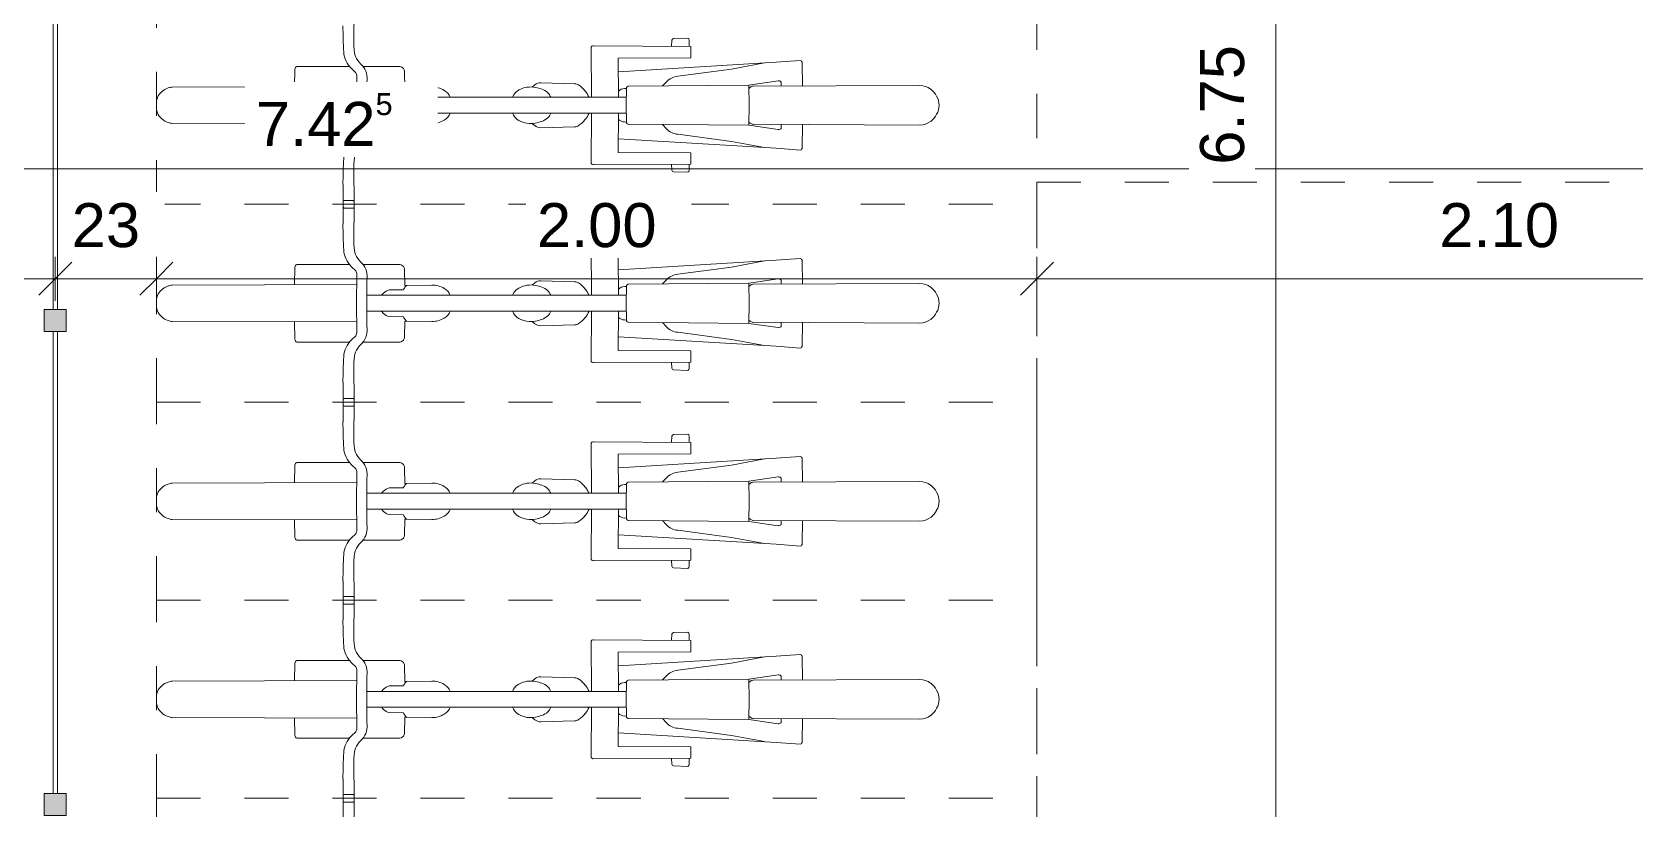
# Model space of a CAD drawing. Header units: metres. Extents: x -35.6 to 33, y -21.5 to 5.9.
# Drawn here: x 13.969 to 17.611, y -15.588 to -13.823 of the extents above; entities that cross this region are included whole.
import ezdxf

# ---------------------------------------------------------------- set-up
doc = ezdxf.new("R2010")
doc.units = ezdxf.units.M
doc.linetypes.add('_Verdeckte Linien_', pattern=[0.15, 0.1, -0.05])
for name, color, linetype, lineweight in [('A-____-____-DIMS', 7, 'Continuous', 5), ('A-____-____-DIMS-50', 7, 'Continuous', 5), ('A-DETL-GENF-HDLN', 7, '_Verdeckte Linien_', 9), ('A-DETL-GENF-OTLN', 7, 'Continuous', 9), ('A-GLAZ-CWMG-MCUT', 7, 'Continuous', 9), ('A-GLAZ-CWMG-OTLN', 7, 'Continuous', 9), ('A-WALL-____-MCUT', 7, 'Continuous', 35), ('C-PRKG-____-HDLN', 7, '_Verdeckte Linien_', 9), ('C-PRKG-____-OTLN', 7, 'Continuous', 9)]:
    doc.layers.add(name, color=color, linetype=linetype, lineweight=lineweight)
doc.styles.add('Arial', font='arial.ttf', dxfattribs={"height": 0.1})
doc.dimstyles.new('SUB_Rohbau_fein', dxfattribs={"dimscale": 0.3048, "dimtxt": 0.102026, "dimasz": 0.246063, "dimexe": 0.164042, "dimexo": 0.0625, "dimgap": 0.123031, "dimtad": 1, "dimdec": 1, "dimlfac": 100, "dimrnd": 0.5, "dimdsep": 46, "dimtxsty": 'Arial', "dimblk1": 'OBLIQUE', "dimblk2": 'OBLIQUE', "dimsah": 1, "dimcen": 0.09, "dimazin": 0, "dimtfac": 1, "dimtdec": 4, "dimtix": 1, "dimtmove": 0, "dimatfit": 3, "dimfxl": 0.164042, "dimfxlon": 1, "dimtvp": 1, "dimtfill": 1, "dimtolj": 1, "dimtzin": 0, "dimarcsym": 2})
doc.dimstyles.new('SUB_Rohbau_fein_1', dxfattribs={"dimscale": 0.3048, "dimtxt": 0.102026, "dimasz": 0.246063, "dimexe": 0.164042, "dimexo": 0.0625, "dimgap": 0.123031, "dimtad": 1, "dimrnd": 0.005, "dimzin": 0, "dimdsep": 46, "dimtxsty": 'Arial', "dimblk1": 'OBLIQUE', "dimblk2": 'OBLIQUE', "dimsah": 1, "dimcen": 0.09, "dimazin": 0, "dimtfac": 1, "dimtdec": 4, "dimtix": 1, "dimtmove": 0, "dimatfit": 3, "dimfxl": 0.164042, "dimfxlon": 1, "dimtvp": 1, "dimtfill": 1, "dimtolj": 1, "dimtzin": 0, "dimarcsym": 2})

# ---------------------------------------------------------------- blocks, each defined once
blk = doc.blocks.new('Fahrradstellplatz - Fahrradstellplatz-23763285--01_UG_OK_FFB_AF_ru')
at = {"layer": 'A-DETL-GENF-HDLN', "color": 253, "true_color": 0x999999}
for p, q in [((3.15, 2), (3.6, 2)), ((3.6, 2), (4.05, 2)), ((3.6, 0), (3.6, 2)), ((3.6, 0), (3.6, 2)), ((4.05, 2), (4.5, 2)), ((4.05, 0), (4.05, 2)), ((4.05, 0), (4.05, 2)), ((4.5, 2), (4.95, 2)), ((4.5, 0), (4.5, 2)), ((4.5, 0), (4.5, 2)), ((4.95, 2), (5.4, 2)), ((4.95, 0), (4.95, 2)), ((4.95, 0), (4.95, 2)), ((3.6, 0), (3.15, 0)), ((4.05, 0), (3.6, 0)), ((4.5, 0), (4.05, 0)), ((4.95, 0), (4.5, 0)), ((5.4, 0), (4.95, 0))]:
    blk.add_line(p, q, dxfattribs=at)
at = {"layer": 'A-DETL-GENF-OTLN', "color": 253, "true_color": 0x999999}
for p, q in [((3.3323, 1.3551), (3.3306, 1.7345)), ((3.4189, 1.3551), (3.4206, 1.7345)), ((3.7823, 1.3551), (3.7806, 1.7345)), ((3.8689, 1.3551), (3.8706, 1.7345)), ((4.2323, 1.3551), (4.2306, 1.7345)), ((4.3189, 1.3551), (4.3206, 1.7345)), ((4.6823, 1.3551), (4.6806, 1.7345)), ((4.7689, 1.3551), (4.7706, 1.7345)), ((3.2737, 1.4626), (3.2778, 1.408)), ((3.3318, 1.4679), (3.2793, 1.4669)), ((3.4194, 1.4679), (3.4719, 1.4669)), ((3.4775, 1.4626), (3.4734, 1.408)), ((3.7237, 1.4626), (3.7278, 1.408)), ((3.7818, 1.4679), (3.7293, 1.4669)), ((3.8694, 1.4679), (3.9219, 1.4669)), ((3.9275, 1.4626), (3.9234, 1.408)), ((4.1737, 1.4626), (4.1778, 1.408)), ((4.2318, 1.4679), (4.1793, 1.4669)), ((4.3194, 1.4679), (4.3719, 1.4669)), ((4.3775, 1.4626), (4.3734, 1.408)), ((4.6237, 1.4626), (4.6278, 1.408)), ((4.6818, 1.4679), (4.6293, 1.4669)), ((4.7694, 1.4679), (4.8219, 1.4669)), ((4.8275, 1.4626), (4.8234, 1.408)), ((3.2778, 1.408), (3.2993, 1.0493)), ((3.33, 1.3458), (3.3202, 1.4123)), ((3.3236, 1.4194), (3.332, 1.4194)), ((3.4276, 1.4194), (3.4192, 1.4194)), ((3.4212, 1.3458), (3.431, 1.4123)), ((3.4734, 1.408), (3.4519, 1.0493)), ((3.7278, 1.408), (3.7493, 1.0493)), ((3.78, 1.3458), (3.7702, 1.4123)), ((3.7736, 1.4194), (3.782, 1.4194)), ((3.8776, 1.4194), (3.8692, 1.4194)), ((3.8712, 1.3458), (3.881, 1.4123)), ((3.9234, 1.408), (3.9019, 1.0493)), ((4.1778, 1.408), (4.1993, 1.0493)), ((4.23, 1.3458), (4.2202, 1.4123)), ((4.2236, 1.4194), (4.232, 1.4194)), ((4.3276, 1.4194), (4.3192, 1.4194)), ((4.3212, 1.3458), (4.331, 1.4123)), ((4.3734, 1.408), (4.3519, 1.0493)), ((4.6278, 1.408), (4.6493, 1.0493)), ((4.68, 1.3458), (4.6702, 1.4123)), ((4.6736, 1.4194), (4.682, 1.4194)), ((4.7776, 1.4194), (4.7692, 1.4194)), ((4.7712, 1.3458), (4.781, 1.4123)), ((4.8234, 1.408), (4.8019, 1.0493)), ((3.2936, 1.3065), (3.2794, 1.3816)), ((3.3373, 1.3459), (3.335, 1.3486)), ((3.4139, 1.3459), (3.4161, 1.3486)), ((3.4576, 1.3065), (3.4718, 1.3816)), ((3.7436, 1.3065), (3.7294, 1.3816)), ((3.7873, 1.3459), (3.785, 1.3486)), ((3.8639, 1.3459), (3.8661, 1.3486)), ((3.9076, 1.3065), (3.9218, 1.3816)), ((4.1936, 1.3065), (4.1794, 1.3816)), ((4.2373, 1.3459), (4.235, 1.3486)), ((4.3139, 1.3459), (4.3161, 1.3486)), ((4.3576, 1.3065), (4.3718, 1.3816)), ((4.6436, 1.3065), (4.6294, 1.3816)), ((4.6873, 1.3459), (4.685, 1.3486)), ((4.7639, 1.3459), (4.7661, 1.3486)), ((4.8076, 1.3065), (4.8218, 1.3816)), ((3.33, 1.3458), (3.3756, 1.3465)), ((3.3323, 1.0716), (3.33, 1.3458)), ((3.3756, 1.3465), (3.4212, 1.3458)), ((3.4212, 1.3458), (3.4189, 1.0716)), ((3.78, 1.3458), (3.8256, 1.3465)), ((3.7823, 1.0716), (3.78, 1.3458)), ((3.8256, 1.3465), (3.8712, 1.3458)), ((3.8712, 1.3458), (3.8689, 1.0716)), ((4.23, 1.3458), (4.2756, 1.3465)), ((4.2323, 1.0716), (4.23, 1.3458)), ((4.2756, 1.3465), (4.3212, 1.3458)), ((4.3212, 1.3458), (4.3189, 1.0716)), ((4.68, 1.3458), (4.7256, 1.3465)), ((4.6823, 1.0716), (4.68, 1.3458)), ((4.7256, 1.3465), (4.7712, 1.3458)), ((4.7712, 1.3458), (4.7689, 1.0716)), ((3.3097, 1.1845), (3.2936, 1.3065)), ((3.4414, 1.1845), (3.4576, 1.3065)), ((3.7597, 1.1845), (3.7436, 1.3065)), ((3.8914, 1.1845), (3.9076, 1.3065)), ((4.2097, 1.1845), (4.1936, 1.3065)), ((4.3414, 1.1845), (4.3576, 1.3065)), ((4.6597, 1.1845), (4.6436, 1.3065)), ((4.7914, 1.1845), (4.8076, 1.3065)), ((3.2232, 1.2074), (3.2241, 1.1747)), ((3.2416, 1.2102), (3.2273, 1.21)), ((3.2408, 0.9937), (3.2417, 1.2142)), ((3.2417, 1.2142), (3.2675, 1.2142)), ((3.2675, 1.2142), (3.2683, 1.049)), ((3.4837, 1.2142), (3.4829, 1.049)), ((3.5095, 1.2142), (3.4837, 1.2142)), ((3.5104, 0.9937), (3.5095, 1.2142)), ((3.5095, 1.2102), (3.5239, 1.21)), ((3.528, 1.2074), (3.5271, 1.1747)), ((3.6732, 1.2074), (3.6741, 1.1747)), ((3.6916, 1.2102), (3.6773, 1.21)), ((3.6908, 0.9937), (3.6917, 1.2142)), ((3.6917, 1.2142), (3.7175, 1.2142)), ((3.7175, 1.2142), (3.7183, 1.049)), ((3.9337, 1.2142), (3.9329, 1.049)), ((3.9595, 1.2142), (3.9337, 1.2142)), ((3.9604, 0.9937), (3.9595, 1.2142)), ((3.9595, 1.2102), (3.9739, 1.21)), ((3.978, 1.2074), (3.9771, 1.1747)), ((4.1232, 1.2074), (4.1241, 1.1747)), ((4.1416, 1.2102), (4.1273, 1.21)), ((4.1408, 0.9937), (4.1417, 1.2142)), ((4.1417, 1.2142), (4.1675, 1.2142)), ((4.1675, 1.2142), (4.1683, 1.049)), ((4.3837, 1.2142), (4.3829, 1.049)), ((4.4095, 1.2142), (4.3837, 1.2142)), ((4.4104, 0.9937), (4.4095, 1.2142)), ((4.4095, 1.2102), (4.4239, 1.21)), ((4.428, 1.2074), (4.4271, 1.1747)), ((4.5732, 1.2074), (4.5741, 1.1747)), ((4.5916, 1.2102), (4.5773, 1.21)), ((4.5908, 0.9937), (4.5917, 1.2142)), ((4.5917, 1.2142), (4.6175, 1.2142)), ((4.6175, 1.2142), (4.6183, 1.049)), ((4.8337, 1.2142), (4.8329, 1.049)), ((4.8595, 1.2142), (4.8337, 1.2142)), ((4.8604, 0.9937), (4.8595, 1.2142)), ((4.8595, 1.2102), (4.8739, 1.21)), ((4.878, 1.2074), (4.8771, 1.1747)), ((3.2279, 1.1705), (3.2415, 1.1702)), ((3.5233, 1.1705), (3.5097, 1.1702)), ((3.6779, 1.1705), (3.6915, 1.1702)), ((3.9733, 1.1705), (3.9597, 1.1702)), ((4.1279, 1.1705), (4.1415, 1.1702)), ((4.4233, 1.1705), (4.4097, 1.1702)), ((4.5779, 1.1705), (4.5915, 1.1702)), ((4.8733, 1.1705), (4.8597, 1.1702)), ((3.3317, 1.1498), (3.3228, 1.1579)), ((3.4195, 1.1498), (3.4284, 1.1579)), ((3.7817, 1.1498), (3.7728, 1.1579)), ((3.8695, 1.1498), (3.8784, 1.1579)), ((4.2317, 1.1498), (4.2228, 1.1579)), ((4.3195, 1.1498), (4.3284, 1.1579)), ((4.6817, 1.1498), (4.6728, 1.1579)), ((4.7695, 1.1498), (4.7784, 1.1579)), ((3.3354, 1.0681), (3.3371, 1.0675)), ((3.3371, 1.0675), (3.3756, 1.0674)), ((3.3374, 1.0675), (3.3377, 1.0634)), ((3.3575, 1.0675), (3.3575, 0.478)), ((3.3756, 1.0674), (3.4141, 1.0675)), ((3.3937, 1.0675), (3.3937, 0.478)), ((3.4137, 1.0675), (3.4135, 1.0634)), ((3.4141, 1.0675), (3.4158, 1.0681)), ((3.7854, 1.0681), (3.7871, 1.0675)), ((3.7871, 1.0675), (3.8256, 1.0674)), ((3.7874, 1.0675), (3.7877, 1.0634)), ((3.8075, 1.0675), (3.8075, 0.478)), ((3.8256, 1.0674), (3.8641, 1.0675)), ((3.8437, 1.0675), (3.8437, 0.478)), ((3.8637, 1.0675), (3.8635, 1.0634)), ((3.8641, 1.0675), (3.8658, 1.0681)), ((4.2354, 1.0681), (4.2371, 1.0675)), ((4.2371, 1.0675), (4.2756, 1.0674)), ((4.2374, 1.0675), (4.2377, 1.0634)), ((4.2575, 1.0675), (4.2575, 0.478)), ((4.2756, 1.0674), (4.3141, 1.0675)), ((4.2937, 1.0675), (4.2937, 0.478)), ((4.3137, 1.0675), (4.3135, 1.0634)), ((4.3141, 1.0675), (4.3158, 1.0681)), ((4.6854, 1.0681), (4.6871, 1.0675)), ((4.6871, 1.0675), (4.7256, 1.0674)), ((4.6874, 1.0675), (4.6877, 1.0634)), ((4.7075, 1.0675), (4.7075, 0.478)), ((4.7256, 1.0674), (4.7641, 1.0675)), ((4.7437, 1.0675), (4.7437, 0.478)), ((4.7637, 1.0675), (4.7635, 1.0634)), ((4.7641, 1.0675), (4.7658, 1.0681)), ((3.2683, 1.049), (3.3575, 1.0497)), ((3.4829, 1.049), (3.3937, 1.0497)), ((3.7183, 1.049), (3.8075, 1.0497)), ((3.9329, 1.049), (3.8437, 1.0497)), ((4.1683, 1.049), (4.2575, 1.0497)), ((4.3829, 1.049), (4.2937, 1.0497)), ((4.6183, 1.049), (4.7075, 1.0497)), ((4.8329, 1.049), (4.7437, 1.0497)), ((3.3575, 0.9883), (3.2457, 0.9872)), ((3.3937, 0.9883), (3.5055, 0.9872)), ((3.8075, 0.9883), (3.6957, 0.9872)), ((3.8437, 0.9883), (3.9555, 0.9872)), ((4.2575, 0.9883), (4.1457, 0.9872)), ((4.2937, 0.9883), (4.4055, 0.9872)), ((4.7075, 0.9883), (4.5957, 0.9872)), ((4.7437, 0.9883), (4.8555, 0.9872)), ((3.3245, 0.8735), (3.3267, 0.95)), ((3.4267, 0.8735), (3.4245, 0.95)), ((3.7745, 0.8735), (3.7767, 0.95)), ((3.8767, 0.8735), (3.8745, 0.95)), ((4.2245, 0.8735), (4.2267, 0.95)), ((4.3267, 0.8735), (4.3245, 0.95)), ((4.6745, 0.8735), (4.6767, 0.95)), ((4.7767, 0.8735), (4.7745, 0.95)), ((3.3341, 0.8532), (3.3292, 0.8592)), ((3.4171, 0.8532), (3.422, 0.8592)), ((3.7841, 0.8532), (3.7792, 0.8592)), ((3.8671, 0.8532), (3.872, 0.8592)), ((4.2341, 0.8532), (4.2292, 0.8592)), ((4.3171, 0.8532), (4.322, 0.8592)), ((4.6841, 0.8532), (4.6792, 0.8592)), ((4.7671, 0.8532), (4.772, 0.8592)), ((3.3575, 0.809), (3.3529, 0.8114)), ((3.3937, 0.809), (3.3983, 0.8114)), ((3.8075, 0.809), (3.8029, 0.8114)), ((3.8437, 0.809), (3.8483, 0.8114)), ((4.2575, 0.809), (4.2529, 0.8114)), ((4.2937, 0.809), (4.2983, 0.8114)), ((4.7075, 0.809), (4.7029, 0.8114)), ((4.7437, 0.809), (4.7483, 0.8114)), ((3.335, 0.564), (3.3342, 0.6253)), ((3.4162, 0.564), (3.417, 0.6253)), ((3.785, 0.564), (3.7842, 0.6253)), ((3.8662, 0.564), (3.867, 0.6253)), ((4.235, 0.564), (4.2342, 0.6253)), ((4.3162, 0.564), (4.317, 0.6253)), ((4.685, 0.564), (4.6842, 0.6253)), ((4.7662, 0.564), (4.767, 0.6253)), ((3.2874, 0.469), (3.2874, 0.5492)), ((3.2992, 0.5633), (3.335, 0.564)), ((3.3349, 0.5677), (3.3376, 0.5655)), ((3.3453, 0.5287), (3.3447, 0.5614)), ((3.4059, 0.5287), (3.4065, 0.5614)), ((3.4163, 0.5677), (3.4136, 0.5655)), ((3.452, 0.5633), (3.4162, 0.564)), ((3.4638, 0.469), (3.4638, 0.5492)), ((3.7374, 0.469), (3.7374, 0.5492)), ((3.7492, 0.5633), (3.785, 0.564)), ((3.7849, 0.5677), (3.7876, 0.5655)), ((3.7953, 0.5287), (3.7947, 0.5614)), ((3.8559, 0.5287), (3.8565, 0.5614)), ((3.8663, 0.5677), (3.8636, 0.5655)), ((3.902, 0.5633), (3.8662, 0.564)), ((3.9138, 0.469), (3.9138, 0.5492)), ((4.1874, 0.469), (4.1874, 0.5492)), ((4.1992, 0.5633), (4.235, 0.564)), ((4.2349, 0.5677), (4.2376, 0.5655)), ((4.2453, 0.5287), (4.2447, 0.5614)), ((4.3059, 0.5287), (4.3065, 0.5614)), ((4.3163, 0.5677), (4.3136, 0.5655)), ((4.352, 0.5633), (4.3162, 0.564)), ((4.3638, 0.469), (4.3638, 0.5492)), ((4.6374, 0.469), (4.6374, 0.5492)), ((4.6492, 0.5633), (4.685, 0.564)), ((4.6849, 0.5677), (4.6876, 0.5655)), ((4.6953, 0.5287), (4.6947, 0.5614)), ((4.7559, 0.5287), (4.7565, 0.5614)), ((4.7663, 0.5677), (4.7636, 0.5655)), ((4.802, 0.5633), (4.7662, 0.564)), ((4.8138, 0.469), (4.8138, 0.5492)), ((3.3575, 0.5111), (3.3526, 0.516)), ((3.3937, 0.5111), (3.3986, 0.516)), ((3.8075, 0.5111), (3.8026, 0.516)), ((3.8437, 0.5111), (3.8486, 0.516)), ((4.2575, 0.5111), (4.2526, 0.516)), ((4.2937, 0.5111), (4.2986, 0.516)), ((4.7075, 0.5111), (4.7026, 0.516)), ((4.7437, 0.5111), (4.7486, 0.516)), ((3.3756, 0.4779), (3.3232, 0.4781)), ((3.428, 0.4781), (3.3756, 0.4779)), ((3.8256, 0.4779), (3.7732, 0.4781)), ((3.878, 0.4781), (3.8256, 0.4779)), ((4.2756, 0.4779), (4.2232, 0.4781)), ((4.328, 0.4781), (4.2756, 0.4779)), ((4.7256, 0.4779), (4.6732, 0.4781)), ((4.778, 0.4781), (4.7256, 0.4779)), ((3.1445, 0.4488), (3.2404, 0.4486)), ((3.2404, 0.4486), (3.2501, 0.4491)), ((3.2872, 0.3193), (3.2872, 0.4382)), ((3.3016, 0.4527), (3.2924, 0.443)), ((3.3104, 0.4549), (3.3756, 0.4547)), ((3.3343, 0.0357), (3.3331, 0.4548)), ((3.3756, 0.4547), (3.4408, 0.4549)), ((3.4169, 0.0357), (3.4181, 0.4548)), ((3.4496, 0.4527), (3.4588, 0.443)), ((3.464, 0.3193), (3.464, 0.4382)), ((3.5108, 0.4486), (3.5011, 0.4491)), ((3.6067, 0.4488), (3.5108, 0.4486)), ((3.5917, 0.4263), (3.5917, 0.4463)), ((3.5945, 0.4488), (3.6904, 0.4486)), ((3.6095, 0.4263), (3.6095, 0.4463)), ((3.6904, 0.4486), (3.7001, 0.4491)), ((3.7372, 0.3193), (3.7372, 0.4382)), ((3.7516, 0.4527), (3.7424, 0.443)), ((3.7604, 0.4549), (3.8256, 0.4547)), ((3.7843, 0.0357), (3.7831, 0.4548)), ((3.8256, 0.4547), (3.8908, 0.4549)), ((3.8669, 0.0357), (3.8681, 0.4548)), ((3.8996, 0.4527), (3.9088, 0.443)), ((3.914, 0.3193), (3.914, 0.4382)), ((3.9608, 0.4486), (3.9511, 0.4491)), ((4.0567, 0.4488), (3.9608, 0.4486)), ((4.0417, 0.4263), (4.0417, 0.4463)), ((4.0445, 0.4488), (4.1404, 0.4486)), ((4.0595, 0.4263), (4.0595, 0.4463)), ((4.1404, 0.4486), (4.1501, 0.4491)), ((4.1872, 0.3193), (4.1872, 0.4382)), ((4.2016, 0.4527), (4.1924, 0.443)), ((4.2104, 0.4549), (4.2756, 0.4547)), ((4.2343, 0.0357), (4.2331, 0.4548)), ((4.2756, 0.4547), (4.3408, 0.4549)), ((4.3169, 0.0357), (4.3181, 0.4548)), ((4.3496, 0.4527), (4.3588, 0.443)), ((4.364, 0.3193), (4.364, 0.4382)), ((4.4108, 0.4486), (4.4011, 0.4491)), ((4.5067, 0.4488), (4.4108, 0.4486)), ((4.4917, 0.4263), (4.4917, 0.4463)), ((4.4945, 0.4488), (4.5904, 0.4486)), ((4.5095, 0.4263), (4.5095, 0.4463)), ((4.5904, 0.4486), (4.6001, 0.4491)), ((4.6372, 0.3193), (4.6372, 0.4382)), ((4.6516, 0.4527), (4.6424, 0.443)), ((4.6604, 0.4549), (4.7256, 0.4547)), ((4.6843, 0.0357), (4.6831, 0.4548)), ((4.7256, 0.4547), (4.7908, 0.4549)), ((4.7669, 0.0357), (4.7681, 0.4548)), ((4.7996, 0.4527), (4.8088, 0.443)), ((4.814, 0.3193), (4.814, 0.4382)), ((4.8608, 0.4486), (4.8511, 0.4491)), ((4.9567, 0.4488), (4.8608, 0.4486)), ((4.9417, 0.4263), (4.9417, 0.4463)), ((4.9445, 0.4488), (5.0404, 0.4486)), ((4.9595, 0.4263), (4.9595, 0.4463)), ((3.556, 0.4238), (3.6064, 0.4242)), ((3.6452, 0.4238), (3.5948, 0.4242)), ((4.006, 0.4238), (4.0564, 0.4242)), ((4.0952, 0.4238), (4.0448, 0.4242)), ((4.456, 0.4238), (4.5064, 0.4242)), ((4.5452, 0.4238), (4.4948, 0.4242)), ((4.906, 0.4238), (4.9564, 0.4242)), ((4.9952, 0.4238), (4.9448, 0.4242)), ((3.3335, 0.3133), (3.2936, 0.3144)), ((3.4177, 0.3133), (3.4576, 0.3144)), ((3.7835, 0.3133), (3.7436, 0.3144)), ((3.8677, 0.3133), (3.9076, 0.3144)), ((4.2335, 0.3133), (4.1936, 0.3144)), ((4.3177, 0.3133), (4.3576, 0.3144)), ((4.6835, 0.3133), (4.6436, 0.3144)), ((4.7677, 0.3133), (4.8076, 0.3144)), ((3.3681, 0), (3.3756, 0)), ((3.3756, 0), (3.3831, 0)), ((3.8181, 0), (3.8256, 0)), ((3.8256, 0), (3.8331, 0)), ((4.2681, 0), (4.2756, 0)), ((4.2756, 0), (4.2831, 0)), ((4.7181, 0), (4.7256, 0)), ((4.7256, 0), (4.7331, 0))]:
    blk.add_line(p, q, dxfattribs=at)
for centre, radius, start, end in [((3.3694, 1.7346), 0.0388, 141.5969, 180.2571), ((3.3808, 1.7256), 0.0534, 118.8234, 141.5969), ((3.3757, 1.7348), 0.0429, 90.2027, 118.8234), ((3.3754, 1.7348), 0.0429, 61.1766, 89.7973), ((3.3704, 1.7256), 0.0534, 38.4031, 61.1766), ((3.3818, 1.7346), 0.0388, 359.7429, 38.4031), ((3.8194, 1.7346), 0.0388, 141.5969, 180.2571), ((3.8308, 1.7256), 0.0534, 118.8234, 141.5969), ((3.8257, 1.7348), 0.0429, 90.2027, 118.8234), ((3.8254, 1.7348), 0.0429, 61.1766, 89.7973), ((3.8204, 1.7256), 0.0534, 38.4031, 61.1766), ((3.8318, 1.7346), 0.0388, 359.7429, 38.4031), ((4.2694, 1.7346), 0.0388, 141.5969, 180.2571), ((4.2808, 1.7256), 0.0534, 118.8234, 141.5969), ((4.2757, 1.7348), 0.0429, 90.2027, 118.8234), ((4.2754, 1.7348), 0.0429, 61.1766, 89.7973), ((4.2704, 1.7256), 0.0534, 38.4031, 61.1766), ((4.2818, 1.7346), 0.0388, 359.7429, 38.4031), ((4.7194, 1.7346), 0.0388, 141.5969, 180.2571), ((4.7308, 1.7256), 0.0534, 118.8234, 141.5969), ((4.7257, 1.7348), 0.0429, 90.2027, 118.8234), ((4.7254, 1.7348), 0.0429, 61.1766, 89.7973), ((4.7204, 1.7256), 0.0534, 38.4031, 61.1766), ((4.7318, 1.7346), 0.0388, 359.7429, 38.4031), ((3.2795, 1.4608), 0.00606, 91.0937, 163.2001), ((3.4717, 1.4608), 0.00606, 16.7999, 88.9063), ((3.7295, 1.4608), 0.00606, 91.0937, 163.2001), ((3.9217, 1.4608), 0.00606, 16.7999, 88.9063), ((4.1795, 1.4608), 0.00606, 91.0937, 163.2001), ((4.3717, 1.4608), 0.00606, 16.7999, 88.9063), ((4.6295, 1.4608), 0.00606, 91.0937, 163.2001), ((4.8217, 1.4608), 0.00606, 16.7999, 88.9063), ((3.3282, 1.4134), 0.00806, 139.5195, 188.3681), ((3.3236, 1.4174), 0.00199, 89.2163, 139.5195), ((3.4276, 1.4174), 0.00199, 40.4805, 90.7837), ((3.423, 1.4134), 0.00806, 351.6319, 40.4805), ((3.7782, 1.4134), 0.00806, 139.5195, 188.3681), ((3.7736, 1.4174), 0.00199, 89.2163, 139.5195), ((3.8776, 1.4174), 0.00199, 40.4805, 90.7837), ((3.873, 1.4134), 0.00806, 351.6319, 40.4805), ((4.2282, 1.4134), 0.00806, 139.5195, 188.3681), ((4.2236, 1.4174), 0.00199, 89.2163, 139.5195), ((4.3276, 1.4174), 0.00199, 40.4805, 90.7837), ((4.323, 1.4134), 0.00806, 351.6319, 40.4805), ((4.6782, 1.4134), 0.00806, 139.5195, 188.3681), ((4.6736, 1.4174), 0.00199, 89.2163, 139.5195), ((4.7776, 1.4174), 0.00199, 40.4805, 90.7837), ((4.773, 1.4134), 0.00806, 351.6319, 40.4805), ((3.3439, 1.3562), 0.0117, 185.1134, 220.3907), ((3.4073, 1.3562), 0.0117, 319.6093, 354.8866), ((3.7939, 1.3562), 0.0117, 185.1134, 220.3907), ((3.8573, 1.3562), 0.0117, 319.6093, 354.8866), ((4.2439, 1.3562), 0.0117, 185.1134, 220.3907), ((4.3073, 1.3562), 0.0117, 319.6093, 354.8866), ((4.6939, 1.3562), 0.0117, 185.1134, 220.3907), ((4.7573, 1.3562), 0.0117, 319.6093, 354.8866), ((3.2274, 1.2054), 0.00464, 90.4692, 154.4859), ((3.5238, 1.2054), 0.00464, 25.5141, 89.5308), ((3.6774, 1.2054), 0.00464, 90.4692, 154.4859), ((3.9738, 1.2054), 0.00464, 25.5141, 89.5308), ((4.1274, 1.2054), 0.00464, 90.4692, 154.4859), ((4.4238, 1.2054), 0.00464, 25.5141, 89.5308), ((4.5774, 1.2054), 0.00464, 90.4692, 154.4859), ((4.8738, 1.2054), 0.00464, 25.5141, 89.5308), ((3.2285, 1.1749), 0.00438, 181.6744, 261.5061), ((3.3508, 1.1882), 0.0413, 185.2207, 227.2443), ((3.4004, 1.1882), 0.0413, 312.7557, 354.7793), ((3.5227, 1.1749), 0.00438, 278.4939, 358.3256), ((3.6785, 1.1749), 0.00438, 181.6744, 261.5061), ((3.8008, 1.1882), 0.0413, 185.2207, 227.2443), ((3.8504, 1.1882), 0.0413, 312.7557, 354.7793), ((3.9727, 1.1749), 0.00438, 278.4939, 358.3256), ((4.1285, 1.1749), 0.00438, 181.6744, 261.5061), ((4.2508, 1.1882), 0.0413, 185.2207, 227.2443), ((4.3004, 1.1882), 0.0413, 312.7557, 354.7793), ((4.4227, 1.1749), 0.00438, 278.4939, 358.3256), ((4.5785, 1.1749), 0.00438, 181.6744, 261.5061), ((4.7008, 1.1882), 0.0413, 185.2207, 227.2443), ((4.7504, 1.1882), 0.0413, 312.7557, 354.7793), ((4.8727, 1.1749), 0.00438, 278.4939, 358.3256), ((3.337, 1.0727), 0.00483, 193.2596, 250.1257), ((3.3604, 1.0646), 0.0228, 183.0499, 221.2324), ((3.3908, 1.0646), 0.0228, 318.7676, 356.9501), ((3.4142, 1.0727), 0.00483, 289.8743, 346.7404), ((3.787, 1.0727), 0.00483, 193.2596, 250.1257), ((3.8104, 1.0646), 0.0228, 183.0499, 221.2324), ((3.8408, 1.0646), 0.0228, 318.7676, 356.9501), ((3.8642, 1.0727), 0.00483, 289.8743, 346.7404), ((4.237, 1.0727), 0.00483, 193.2596, 250.1257), ((4.2604, 1.0646), 0.0228, 183.0499, 221.2324), ((4.2908, 1.0646), 0.0228, 318.7676, 356.9501), ((4.3142, 1.0727), 0.00483, 289.8743, 346.7404), ((4.687, 1.0727), 0.00483, 193.2596, 250.1257), ((4.7104, 1.0646), 0.0228, 183.0499, 221.2324), ((4.7408, 1.0646), 0.0228, 318.7676, 356.9501), ((4.7642, 1.0727), 0.00483, 289.8743, 346.7404), ((3.2456, 0.9923), 0.00508, 164.2179, 270.5532), ((3.5055, 0.9923), 0.00508, 269.4468, 15.7821), ((3.6956, 0.9923), 0.00508, 164.2179, 270.5532), ((3.9555, 0.9923), 0.00508, 269.4468, 15.7821), ((4.1456, 0.9923), 0.00508, 164.2179, 270.5532), ((4.4055, 0.9923), 0.00508, 269.4468, 15.7821), ((4.5956, 0.9923), 0.00508, 164.2179, 270.5532), ((4.8555, 0.9923), 0.00508, 269.4468, 15.7821), ((3.3443, 0.9495), 0.0176, 147.5068, 178.3381), ((3.3778, 0.9281), 0.0574, 126.5019, 147.5068), ((3.4038, 0.893), 0.1011, 117.2613, 126.5019), ((3.3474, 0.893), 0.1011, 53.4981, 62.7387), ((3.3734, 0.9281), 0.0574, 32.4932, 53.4981), ((3.4069, 0.9495), 0.0176, 1.6619, 32.4932), ((3.7943, 0.9495), 0.0176, 147.5068, 178.3381), ((3.8278, 0.9281), 0.0574, 126.5019, 147.5068), ((3.8538, 0.893), 0.1011, 117.2613, 126.5019), ((3.7974, 0.893), 0.1011, 53.4981, 62.7387), ((3.8234, 0.9281), 0.0574, 32.4932, 53.4981), ((3.8569, 0.9495), 0.0176, 1.6619, 32.4932), ((4.2443, 0.9495), 0.0176, 147.5068, 178.3381), ((4.2778, 0.9281), 0.0574, 126.5019, 147.5068), ((4.3038, 0.893), 0.1011, 117.2613, 126.5019), ((4.2474, 0.893), 0.1011, 53.4981, 62.7387), ((4.2734, 0.9281), 0.0574, 32.4932, 53.4981), ((4.3069, 0.9495), 0.0176, 1.6619, 32.4932), ((4.6943, 0.9495), 0.0176, 147.5068, 178.3381), ((4.7278, 0.9281), 0.0574, 126.5019, 147.5068), ((4.7538, 0.893), 0.1011, 117.2613, 126.5019), ((4.6974, 0.893), 0.1011, 53.4981, 62.7387), ((4.7234, 0.9281), 0.0574, 32.4932, 53.4981), ((4.7569, 0.9495), 0.0176, 1.6619, 32.4932), ((3.446, 0.8388), 0.1131, 161.1879, 168.5086), ((3.3736, 0.8634), 0.0367, 136.3239, 161.1879), ((3.3711, 0.8658), 0.0333, 114.1511, 136.3239), ((3.3801, 0.8658), 0.0333, 43.6761, 65.8489), ((3.3776, 0.8634), 0.0367, 18.8121, 43.6761), ((3.3052, 0.8388), 0.1131, 11.4914, 18.8121), ((3.896, 0.8388), 0.1131, 161.1879, 168.5086), ((3.8236, 0.8634), 0.0367, 136.3239, 161.1879), ((3.8211, 0.8658), 0.0333, 114.1511, 136.3239), ((3.8301, 0.8658), 0.0333, 43.6761, 65.8489), ((3.8276, 0.8634), 0.0367, 18.8121, 43.6761), ((3.7552, 0.8388), 0.1131, 11.4914, 18.8121), ((4.346, 0.8388), 0.1131, 161.1879, 168.5086), ((4.2736, 0.8634), 0.0367, 136.3239, 161.1879), ((4.2711, 0.8658), 0.0333, 114.1511, 136.3239), ((4.2801, 0.8658), 0.0333, 43.6761, 65.8489), ((4.2776, 0.8634), 0.0367, 18.8121, 43.6761), ((4.2052, 0.8388), 0.1131, 11.4914, 18.8121), ((4.796, 0.8388), 0.1131, 161.1879, 168.5086), ((4.7236, 0.8634), 0.0367, 136.3239, 161.1879), ((4.7211, 0.8658), 0.0333, 114.1511, 136.3239), ((4.7301, 0.8658), 0.0333, 43.6761, 65.8489), ((4.7276, 0.8634), 0.0367, 18.8121, 43.6761), ((4.6552, 0.8388), 0.1131, 11.4914, 18.8121), ((3.3462, 0.8728), 0.0217, 178.2161, 218.6857), ((3.3901, 0.8501), 0.0561, 168.5086, 208.7294), ((3.3611, 0.8501), 0.0561, 331.2706, 11.4914), ((3.405, 0.8728), 0.0217, 321.3143, 1.7839), ((3.7962, 0.8728), 0.0217, 178.2161, 218.6857), ((3.8401, 0.8501), 0.0561, 168.5086, 208.7294), ((3.8111, 0.8501), 0.0561, 331.2706, 11.4914), ((3.855, 0.8728), 0.0217, 321.3143, 1.7839), ((4.2462, 0.8728), 0.0217, 178.2161, 218.6857), ((4.2901, 0.8501), 0.0561, 168.5086, 208.7294), ((4.2611, 0.8501), 0.0561, 331.2706, 11.4914), ((4.305, 0.8728), 0.0217, 321.3143, 1.7839), ((4.6962, 0.8728), 0.0217, 178.2161, 218.6857), ((4.7401, 0.8501), 0.0561, 168.5086, 208.7294), ((4.7111, 0.8501), 0.0561, 331.2706, 11.4914), ((4.755, 0.8728), 0.0217, 321.3143, 1.7839), ((3.3664, 0.8372), 0.0291, 208.7294, 242.3562), ((3.3847, 0.8372), 0.0291, 297.6438, 331.2706), ((3.8164, 0.8372), 0.0291, 208.7294, 242.3562), ((3.8347, 0.8372), 0.0291, 297.6438, 331.2706), ((4.2664, 0.8372), 0.0291, 208.7294, 242.3562), ((4.2847, 0.8372), 0.0291, 297.6438, 331.2706), ((4.7164, 0.8372), 0.0291, 208.7294, 242.3562), ((4.7347, 0.8372), 0.0291, 297.6438, 331.2706), ((3.3702, 0.6369), 0.033, 113.0393, 149.4774), ((3.381, 0.6369), 0.033, 30.5226, 66.9607), ((3.8202, 0.6369), 0.033, 113.0393, 149.4774), ((3.831, 0.6369), 0.033, 30.5226, 66.9607), ((4.2702, 0.6369), 0.033, 113.0393, 149.4774), ((4.281, 0.6369), 0.033, 30.5226, 66.9607), ((4.7202, 0.6369), 0.033, 113.0393, 149.4774), ((4.731, 0.6369), 0.033, 30.5226, 66.9607), ((3.3888, 0.626), 0.0546, 149.4774, 180.6909), ((3.3624, 0.626), 0.0546, 359.3091, 30.5226), ((3.8388, 0.626), 0.0546, 149.4774, 180.6909), ((3.8124, 0.626), 0.0546, 359.3091, 30.5226), ((4.2888, 0.626), 0.0546, 149.4774, 180.6909), ((4.2624, 0.626), 0.0546, 359.3091, 30.5226), ((4.7388, 0.626), 0.0546, 149.4774, 180.6909), ((4.7124, 0.626), 0.0546, 359.3091, 30.5226), ((3.2997, 0.551), 0.0125, 128.2192, 188.3038), ((3.2991, 0.5518), 0.0115, 89.7991, 128.2192), ((3.352, 0.5825), 0.0223, 229.8575, 251.052), ((3.3992, 0.5825), 0.0223, 288.948, 310.1425), ((3.4521, 0.5518), 0.0115, 51.7808, 90.2009), ((3.4515, 0.551), 0.0125, 351.6962, 51.7808), ((3.7497, 0.551), 0.0125, 128.2192, 188.3038), ((3.7491, 0.5518), 0.0115, 89.7991, 128.2192), ((3.802, 0.5825), 0.0223, 229.8575, 251.052), ((3.8492, 0.5825), 0.0223, 288.948, 310.1425), ((3.9021, 0.5518), 0.0115, 51.7808, 90.2009), ((3.9015, 0.551), 0.0125, 351.6962, 51.7808), ((4.1997, 0.551), 0.0125, 128.2192, 188.3038), ((4.1991, 0.5518), 0.0115, 89.7991, 128.2192), ((4.252, 0.5825), 0.0223, 229.8575, 251.052), ((4.2992, 0.5825), 0.0223, 288.948, 310.1425), ((4.3521, 0.5518), 0.0115, 51.7808, 90.2009), ((4.3515, 0.551), 0.0125, 351.6962, 51.7808), ((4.6497, 0.551), 0.0125, 128.2192, 188.3038), ((4.6491, 0.5518), 0.0115, 89.7991, 128.2192), ((4.702, 0.5825), 0.0223, 229.8575, 251.052), ((4.7492, 0.5825), 0.0223, 288.948, 310.1425), ((4.8021, 0.5518), 0.0115, 51.7808, 90.2009), ((4.8015, 0.551), 0.0125, 351.6962, 51.7808), ((3.3718, 0.5354), 0.0273, 194.1816, 225.3541), ((3.3794, 0.5354), 0.0273, 314.6459, 345.8184), ((3.8218, 0.5354), 0.0273, 194.1816, 225.3541), ((3.8294, 0.5354), 0.0273, 314.6459, 345.8184), ((4.2718, 0.5354), 0.0273, 194.1816, 225.3541), ((4.2794, 0.5354), 0.0273, 314.6459, 345.8184), ((4.7218, 0.5354), 0.0273, 194.1816, 225.3541), ((4.7294, 0.5354), 0.0273, 314.6459, 345.8184), ((3.3105, 0.4431), 0.0347, 102.9222, 134.8059), ((3.3164, 0.4178), 0.0607, 83.5208, 102.9222), ((3.4348, 0.4178), 0.0607, 77.0778, 96.4792), ((3.4406, 0.4431), 0.0347, 45.1941, 77.0778), ((3.7605, 0.4431), 0.0347, 102.9222, 134.8059), ((3.7664, 0.4178), 0.0607, 83.5208, 102.9222), ((3.8848, 0.4178), 0.0607, 77.0778, 96.4792), ((3.8906, 0.4431), 0.0347, 45.1941, 77.0778), ((4.2105, 0.4431), 0.0347, 102.9222, 134.8059), ((4.2164, 0.4178), 0.0607, 83.5208, 102.9222), ((4.3348, 0.4178), 0.0607, 77.0778, 96.4792), ((4.3406, 0.4431), 0.0347, 45.1941, 77.0778), ((4.6605, 0.4431), 0.0347, 102.9222, 134.8059), ((4.6664, 0.4178), 0.0607, 83.5208, 102.9222), ((4.7848, 0.4178), 0.0607, 77.0778, 96.4792), ((4.7906, 0.4431), 0.0347, 45.1941, 77.0778), ((3.248, 0.491), 0.0419, 272.8793, 300.1335), ((3.2512, 0.482), 0.0567, 273.4273, 316.6249), ((3.2269, 0.5273), 0.0839, 300.1335, 314.8059), ((3.3103, 0.4364), 0.0186, 89.7864, 118.0605), ((3.4409, 0.4364), 0.0186, 61.9395, 90.2136), ((3.5, 0.482), 0.0567, 223.3751, 266.5727), ((3.5243, 0.5273), 0.0839, 225.1941, 239.8665), ((3.5032, 0.491), 0.0419, 239.8665, 267.1207), ((3.5942, 0.4463), 0.00251, 83.5873, 180), ((3.6069, 0.4463), 0.00251, 0, 96.4127), ((3.698, 0.491), 0.0419, 272.8793, 300.1335), ((3.7012, 0.482), 0.0567, 273.4273, 316.6249), ((3.6769, 0.5273), 0.0839, 300.1335, 314.8059), ((3.7603, 0.4364), 0.0186, 89.7864, 118.0605), ((3.8909, 0.4364), 0.0186, 61.9395, 90.2136), ((3.95, 0.482), 0.0567, 223.3751, 266.5727), ((3.9743, 0.5273), 0.0839, 225.1941, 239.8665), ((3.9532, 0.491), 0.0419, 239.8665, 267.1207), ((4.0442, 0.4463), 0.00251, 83.5873, 180), ((4.0569, 0.4463), 0.00251, 0, 96.4127), ((4.148, 0.491), 0.0419, 272.8793, 300.1335), ((4.1512, 0.482), 0.0567, 273.4273, 316.6249), ((4.1269, 0.5273), 0.0839, 300.1335, 314.8059), ((4.2103, 0.4364), 0.0186, 89.7864, 118.0605), ((4.3409, 0.4364), 0.0186, 61.9395, 90.2136), ((4.4, 0.482), 0.0567, 223.3751, 266.5727), ((4.4243, 0.5273), 0.0839, 225.1941, 239.8665), ((4.4032, 0.491), 0.0419, 239.8665, 267.1207), ((4.4942, 0.4463), 0.00251, 83.5873, 180), ((4.5069, 0.4463), 0.00251, 0, 96.4127), ((4.598, 0.491), 0.0419, 272.8793, 300.1335), ((4.6012, 0.482), 0.0567, 273.4273, 316.6249), ((4.5769, 0.5273), 0.0839, 300.1335, 314.8059), ((4.6603, 0.4364), 0.0186, 89.7864, 118.0605), ((4.7909, 0.4364), 0.0186, 61.9395, 90.2136), ((4.85, 0.482), 0.0567, 223.3751, 266.5727), ((4.8743, 0.5273), 0.0839, 225.1941, 239.8665), ((4.8532, 0.491), 0.0419, 239.8665, 267.1207), ((4.9442, 0.4463), 0.00251, 83.5873, 180), ((4.9569, 0.4463), 0.00251, 0, 96.4127), ((3.2001, 1.3361), 0.9124, 269.6923, 273.4273), ((3.5511, 1.3361), 0.9124, 266.5727, 270.3077), ((3.5948, 0.4274), 0.00327, 199.6166, 269.5389), ((3.6064, 0.4274), 0.00327, 270.4611, 340.3834), ((3.6501, 1.3361), 0.9124, 269.6923, 273.4273), ((4.0011, 1.3361), 0.9124, 266.5727, 270.3077), ((4.0448, 0.4274), 0.00327, 199.6166, 269.5389), ((4.0564, 0.4274), 0.00327, 270.4611, 340.3834), ((4.1001, 1.3361), 0.9124, 269.6923, 273.4273), ((4.4511, 1.3361), 0.9124, 266.5727, 270.3077), ((4.4948, 0.4274), 0.00327, 199.6166, 269.5389), ((4.5064, 0.4274), 0.00327, 270.4611, 340.3834), ((4.5501, 1.3361), 0.9124, 269.6923, 273.4273), ((4.9011, 1.3361), 0.9124, 266.5727, 270.3077), ((4.9448, 0.4274), 0.00327, 199.6166, 269.5389), ((4.9564, 0.4274), 0.00327, 270.4611, 340.3834), ((3.2938, 0.3212), 0.00683, 196.6805, 268.4014), ((3.4574, 0.3212), 0.00683, 271.5986, 343.3195), ((3.7438, 0.3212), 0.00683, 196.6805, 268.4014), ((3.9074, 0.3212), 0.00683, 271.5986, 343.3195), ((4.1938, 0.3212), 0.00683, 196.6805, 268.4014), ((4.3574, 0.3212), 0.00683, 271.5986, 343.3195), ((4.6438, 0.3212), 0.00683, 196.6805, 268.4014), ((4.8074, 0.3212), 0.00683, 271.5986, 343.3195), ((3.3747, 0.0394), 0.0406, 185.2642, 198.9471), ((3.3753, 0.0396), 0.0412, 198.9471, 245.2958), ((3.3681, 0.024), 0.024, 245.2958, 269.9884), ((3.3831, 0.024), 0.024, 270.0116, 294.7042), ((3.3759, 0.0396), 0.0412, 294.7042, 341.0529), ((3.3765, 0.0394), 0.0406, 341.0529, 354.7358), ((3.8247, 0.0394), 0.0406, 185.2642, 198.9471), ((3.8253, 0.0396), 0.0412, 198.9471, 245.2958), ((3.8181, 0.024), 0.024, 245.2958, 269.9884), ((3.8331, 0.024), 0.024, 270.0116, 294.7042), ((3.8259, 0.0396), 0.0412, 294.7042, 341.0529), ((3.8265, 0.0394), 0.0406, 341.0529, 354.7358), ((4.2747, 0.0394), 0.0406, 185.2642, 198.9471), ((4.2753, 0.0396), 0.0412, 198.9471, 245.2958), ((4.2681, 0.024), 0.024, 245.2958, 269.9884), ((4.2831, 0.024), 0.024, 270.0116, 294.7042), ((4.2759, 0.0396), 0.0412, 294.7042, 341.0529), ((4.2765, 0.0394), 0.0406, 341.0529, 354.7358), ((4.7247, 0.0394), 0.0406, 185.2642, 198.9471), ((4.7253, 0.0396), 0.0412, 198.9471, 245.2958), ((4.7181, 0.024), 0.024, 245.2958, 269.9884), ((4.7331, 0.024), 0.024, 270.0116, 294.7042), ((4.7259, 0.0396), 0.0412, 294.7042, 341.0529), ((4.7265, 0.0394), 0.0406, 341.0529, 354.7358)]:
    blk.add_arc(centre, radius, start, end, dxfattribs=at)
blk = doc.blocks.new('Fahrradstellplatz - Fahrradstellplatz-23804100--01_UG_OK_FFB_AF_ru')
at = {"layer": 'C-PRKG-____-HDLN', "color": 253, "true_color": 0x999999}
for p, q in [((0, -2), (0, -4.1)), ((0, -4.1), (3.2, -4.1))]:
    blk.add_line(p, q, dxfattribs=at)
blk = doc.blocks.new('Rechteckiger Pfosten - 50 x 50-41864164--01_UG_OK_FFB_AF_ru')
at = {"layer": 'A-GLAZ-CWMG-OTLN', "true_color": 0xc8c8c8}
blk.add_hatch(color=9, dxfattribs=at).paths.add_polyline_path([(0.025, 0.025), (0.025, -0.025), (-0.025, -0.025), (-0.025, 0.025)])
at = {"layer": 'A-GLAZ-CWMG-MCUT'}
for p, q in [((-0.025, 0.025), (0.025, 0.025)), ((-0.025, -0.025), (-0.025, 0.025)), ((0.025, 0.025), (0.025, -0.025)), ((0.025, -0.025), (-0.025, -0.025))]:
    blk.add_line(p, q, dxfattribs=at)
blk = doc.blocks.new('DIMBLOCK138--01_UG_OK_FFB_AF_ru')
at = {"layer": 'A-____-____-DIMS-50'}
for p, q in [((10.927, -14.1334), (10.927, -14.0834)), ((18.352, -14.1334), (18.352, -14.0834)), ((10.927, -14.1334), (10.9645, -14.0959)), ((18.352, -14.1334), (18.3895, -14.0959)), ((10.927, -14.1334), (10.8895, -14.1709)), ((10.927, -14.1334), (18.352, -14.1334)), ((10.927, -14.1334), (10.927, -14.1834)), ((18.352, -14.1334), (18.3145, -14.1709)), ((18.352, -14.1334), (18.352, -14.1834))]:
    blk.add_line(p, q, dxfattribs=at)
at = {"layer": 'A-____-____-DIMS-50', "color": 0, "insert": (14.4778, -13.9614), "char_height": 0.1, "width": 0.388091, "attachment_point": 1, "line_spacing_factor": 0.941778, "style": 'Arial', "bg_fill": 3, "box_fill_scale": 1.25, "bg_fill_color": 256, "bg_fill_true_color": 13158600, "bg_fill_transparency": 0}
blk.add_mtext('7.42\\A2\\H0.5x;\\S5^  ;\\H2x;', dxfattribs=at)
blk = doc.blocks.new('_Oblique')
at = {"color": 0, "linetype": 'ByBlock', "lineweight": -2}
blk.add_line((-0.5, -0.5), (0.5, 0.5), dxfattribs=at)
blk = doc.blocks.new('DIMBLOCK262--01_UG_OK_FFB_AF_ru')
at = {"layer": 'A-____-____-DIMS-50'}
for p, q in [((16.7947, -10.6134), (16.7572, -10.5759)), ((16.7947, -10.6134), (16.7447, -10.6134)), ((16.7947, -17.3634), (16.7947, -10.6134)), ((16.7947, -10.6134), (16.8322, -10.6509)), ((16.7947, -10.6134), (16.8447, -10.6134)), ((16.7947, -17.3634), (16.7572, -17.3259)), ((16.7947, -17.3634), (16.7447, -17.3634)), ((16.7947, -17.3634), (16.8322, -17.4009)), ((16.7947, -17.3634), (16.8447, -17.3634))]:
    blk.add_line(p, q, dxfattribs=at)
at = {"layer": 'A-____-____-DIMS-50', "color": 0, "insert": (16.6227, -14.1241), "char_height": 0.1, "width": 0.325653, "attachment_point": 1, "rotation": 90, "line_spacing_factor": 0.941778, "style": 'Arial', "bg_fill": 3, "box_fill_scale": 1.25, "bg_fill_color": 256, "bg_fill_true_color": 13158600, "bg_fill_transparency": 0}
blk.add_mtext('6.75', dxfattribs=at)
blk = doc.blocks.new('DIMBLOCK266--01_UG_OK_FFB_AF_ru')
at = {"layer": 'A-____-____-DIMS-50'}
for p, q in [((13.702, -14.3834), (13.702, -14.3334)), ((13.702, -14.3834), (13.7395, -14.3459)), ((14.022, -14.3834), (14.022, -14.3334)), ((14.022, -14.3834), (14.0595, -14.3459)), ((13.702, -14.3834), (13.6645, -14.4209)), ((13.702, -14.3834), (14.022, -14.3834)), ((13.702, -14.3834), (13.702, -14.4334)), ((14.022, -14.3834), (13.9845, -14.4209)), ((14.022, -14.3834), (14.022, -14.4334))]:
    blk.add_line(p, q, dxfattribs=at)
at = {"layer": 'A-____-____-DIMS-50', "color": 0, "insert": (13.7844, -14.2114), "char_height": 0.1, "width": 0.186088, "attachment_point": 1, "line_spacing_factor": 0.941778, "style": 'Arial', "bg_fill": 3, "box_fill_scale": 1.25, "bg_fill_color": 256, "bg_fill_true_color": 13158600, "bg_fill_transparency": 0}
blk.add_mtext('32', dxfattribs=at)
blk = doc.blocks.new('DIMBLOCK267--01_UG_OK_FFB_AF_ru')
at = {"layer": 'A-____-____-DIMS-50'}
for p, q in [((14.022, -14.3834), (14.022, -14.3334)), ((14.022, -14.3834), (14.0595, -14.3459)), ((14.252, -14.3834), (14.252, -14.3334)), ((14.252, -14.3834), (14.2895, -14.3459)), ((14.022, -14.3834), (13.9845, -14.4209)), ((14.022, -14.3834), (14.252, -14.3834)), ((14.022, -14.3834), (14.022, -14.4334)), ((14.252, -14.3834), (14.2145, -14.4209)), ((14.252, -14.3834), (14.252, -14.4334))]:
    blk.add_line(p, q, dxfattribs=at)
at = {"layer": 'A-____-____-DIMS-50', "color": 0, "insert": (14.0594, -14.2114), "char_height": 0.1, "width": 0.186088, "attachment_point": 1, "line_spacing_factor": 0.941778, "style": 'Arial', "bg_fill": 3, "box_fill_scale": 1.25, "bg_fill_color": 256, "bg_fill_true_color": 13158600, "bg_fill_transparency": 0}
blk.add_mtext('23', dxfattribs=at)
blk = doc.blocks.new('DIMBLOCK268--01_UG_OK_FFB_AF_ru')
at = {"layer": 'A-____-____-DIMS-50'}
for p, q in [((14.252, -14.3834), (14.252, -14.3334)), ((14.252, -14.3834), (14.2895, -14.3459)), ((16.252, -14.3834), (16.252, -14.3334)), ((16.252, -14.3834), (16.2895, -14.3459)), ((14.252, -14.3834), (14.2145, -14.4209)), ((14.252, -14.3834), (16.252, -14.3834)), ((14.252, -14.3834), (14.252, -14.4334)), ((16.252, -14.3834), (16.2145, -14.4209)), ((16.252, -14.3834), (16.252, -14.4334))]:
    blk.add_line(p, q, dxfattribs=at)
at = {"layer": 'A-____-____-DIMS-50', "color": 0, "insert": (15.1163, -14.2114), "char_height": 0.1, "width": 0.325653, "attachment_point": 1, "line_spacing_factor": 0.941778, "style": 'Arial', "bg_fill": 3, "box_fill_scale": 1.25, "bg_fill_color": 256, "bg_fill_true_color": 13158600, "bg_fill_transparency": 0}
blk.add_mtext('2.00', dxfattribs=at)
blk = doc.blocks.new('DIMBLOCK269--01_UG_OK_FFB_AF_ru')
at = {"layer": 'A-____-____-DIMS-50'}
for p, q in [((16.252, -14.3834), (16.252, -14.3334)), ((16.252, -14.3834), (16.2895, -14.3459)), ((18.352, -14.3834), (18.352, -14.3334)), ((18.352, -14.3834), (18.3895, -14.3459)), ((16.252, -14.3834), (16.2145, -14.4209)), ((16.252, -14.3834), (18.352, -14.3834)), ((16.252, -14.3834), (16.252, -14.4334)), ((18.352, -14.3834), (18.3145, -14.4209)), ((18.352, -14.3834), (18.352, -14.4334))]:
    blk.add_line(p, q, dxfattribs=at)
at = {"layer": 'A-____-____-DIMS-50', "color": 0, "insert": (17.1663, -14.2114), "char_height": 0.1, "width": 0.325653, "attachment_point": 1, "line_spacing_factor": 0.941778, "style": 'Arial', "bg_fill": 3, "box_fill_scale": 1.25, "bg_fill_color": 256, "bg_fill_true_color": 13158600, "bg_fill_transparency": 0}
blk.add_mtext('2.10', dxfattribs=at)

msp = doc.modelspace()

# ---------------------------------------------------------------- linework, layer by layer
at = {"layer": 'A-WALL-____-MCUT', "lineweight": 9}
for p, q in [((14.017, -13.4034), (14.017, -14.4534)), ((14.027, -14.4534), (14.027, -13.4034)), ((14.017, -14.4534), (14.027, -14.4534)), ((14.017, -14.5034), (14.017, -15.5534)), ((14.027, -14.5034), (14.017, -14.5034)), ((14.027, -15.5534), (14.027, -14.5034)), ((14.017, -15.5534), (14.027, -15.5534))]:
    msp.add_line(p, q, dxfattribs=at)

# ---------------------------------------------------------------- block references
at = {"layer": 'A-GLAZ-CWMG-OTLN', "extrusion": (0, 0, -1), "rotation": 270.0000000000001}
for p in [(-14.022, -14.4784), (-14.022, -15.5784)]:
    msp.add_blockref('Rechteckiger Pfosten - 50 x 50-41864164--01_UG_OK_FFB_AF_ru', p, dxfattribs=at)
at = {"layer": 'C-PRKG-____-OTLN', "color": 253, "true_color": 0x999999}
for name, p, rotation in [('Fahrradstellplatz - Fahrradstellplatz-23763285--01_UG_OK_FFB_AF_ru', (14.252, -10.6134), 269.9999999999997), ('Fahrradstellplatz - Fahrradstellplatz-23804100--01_UG_OK_FFB_AF_ru', (20.352, -14.1634), 270.0000000000003)]:
    msp.add_blockref(name, p, dxfattribs=dict(at, rotation=rotation))

# ---------------------------------------------------------------- next in the draw order: dimensions: what is measured, and where the dimension line sits
at = {"layer": 'A-____-____-DIMS'}
dim = msp.add_linear_dim(base=(18.352, -14.1334), p1=(10.927, -14.0834), p2=(18.352, -14.0834), text='\\A1;7.42\\Q;{\\A1;{\\H0.5x;\\S5^ ;}}', dimstyle='SUB_Rohbau_fein_1', override={"dimpost": '<>', "dimfxl": 7.425}, dxfattribs=at)
dim.commit()
dim.dimension.update_dxf_attribs({"geometry": 'DIMBLOCK138--01_UG_OK_FFB_AF_ru', "text_midpoint": (14.6395, -14.0457)})

# ---------------------------------------------------------------- next in the draw order: dimensions: what is measured, and where the dimension line sits
dim = msp.add_linear_dim(base=(16.7947, -10.6134), p1=(16.7447, -17.3634), p2=(16.7447, -10.6134), angle=90, dimstyle='SUB_Rohbau_fein_1', override={"dimpost": '<>', "dimfxl": 6.75}, dxfattribs=at)
dim.commit()
dim.dimension.update_dxf_attribs({"geometry": 'DIMBLOCK262--01_UG_OK_FFB_AF_ru', "text_midpoint": (16.7061, -13.9884)})
dim = msp.add_linear_dim(base=(14.022, -14.3834), p1=(13.702, -14.3334), p2=(14.022, -14.3334), dimstyle='SUB_Rohbau_fein', override={"dimpost": '<>', "dimfxl": 0.32}, dxfattribs=at)
dim.commit()
dim.dimension.update_dxf_attribs({"geometry": 'DIMBLOCK266--01_UG_OK_FFB_AF_ru', "text_midpoint": (13.862, -14.2949)})

# ---------------------------------------------------------------- next in the draw order: dimensions: what is measured, and where the dimension line sits
dim = msp.add_linear_dim(base=(14.252, -14.3834), p1=(14.022, -14.3334), p2=(14.252, -14.3334), dimstyle='SUB_Rohbau_fein', override={"dimpost": '<>', "dimfxl": 0.23}, dxfattribs=at)
dim.commit()
dim.dimension.update_dxf_attribs({"geometry": 'DIMBLOCK267--01_UG_OK_FFB_AF_ru', "text_midpoint": (14.137, -14.2949)})

# ---------------------------------------------------------------- next in the draw order: dimensions: what is measured, and where the dimension line sits
dim = msp.add_linear_dim(base=(16.252, -14.3834), p1=(14.252, -14.3334), p2=(16.252, -14.3334), dimstyle='SUB_Rohbau_fein_1', override={"dimpost": '<>', "dimfxl": 2}, dxfattribs=at)
dim.commit()
dim.dimension.update_dxf_attribs({"geometry": 'DIMBLOCK268--01_UG_OK_FFB_AF_ru', "text_midpoint": (15.252, -14.2949)})

# ---------------------------------------------------------------- next in the draw order: dimensions: what is measured, and where the dimension line sits
dim = msp.add_linear_dim(base=(18.352, -14.3834), p1=(16.252, -14.3334), p2=(18.352, -14.3334), dimstyle='SUB_Rohbau_fein_1', override={"dimpost": '<>', "dimfxl": 2.1}, dxfattribs=at)
dim.commit()
dim.dimension.update_dxf_attribs({"geometry": 'DIMBLOCK269--01_UG_OK_FFB_AF_ru', "text_midpoint": (17.302, -14.2949)})

doc.saveas('drawing.dxf')
